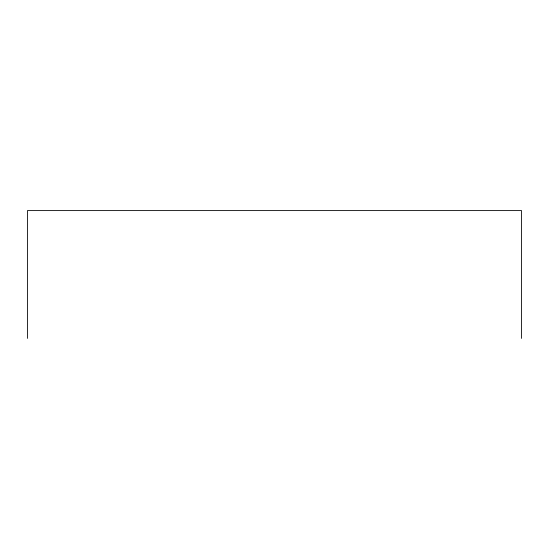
<?xml version="1.0" encoding="UTF-8"?>
<svg xmlns="http://www.w3.org/2000/svg" width="549" height="549" viewBox="0 0 549 549"><rect width="100%" height="100%" fill="white"/><g stroke="black" fill="none" stroke-linecap="round" stroke-linejoin="round"><path stroke-width="0.82" d="M521.55 338.404L521.55 210.596L27.45 210.596L27.45 338.404"/></g></svg>
